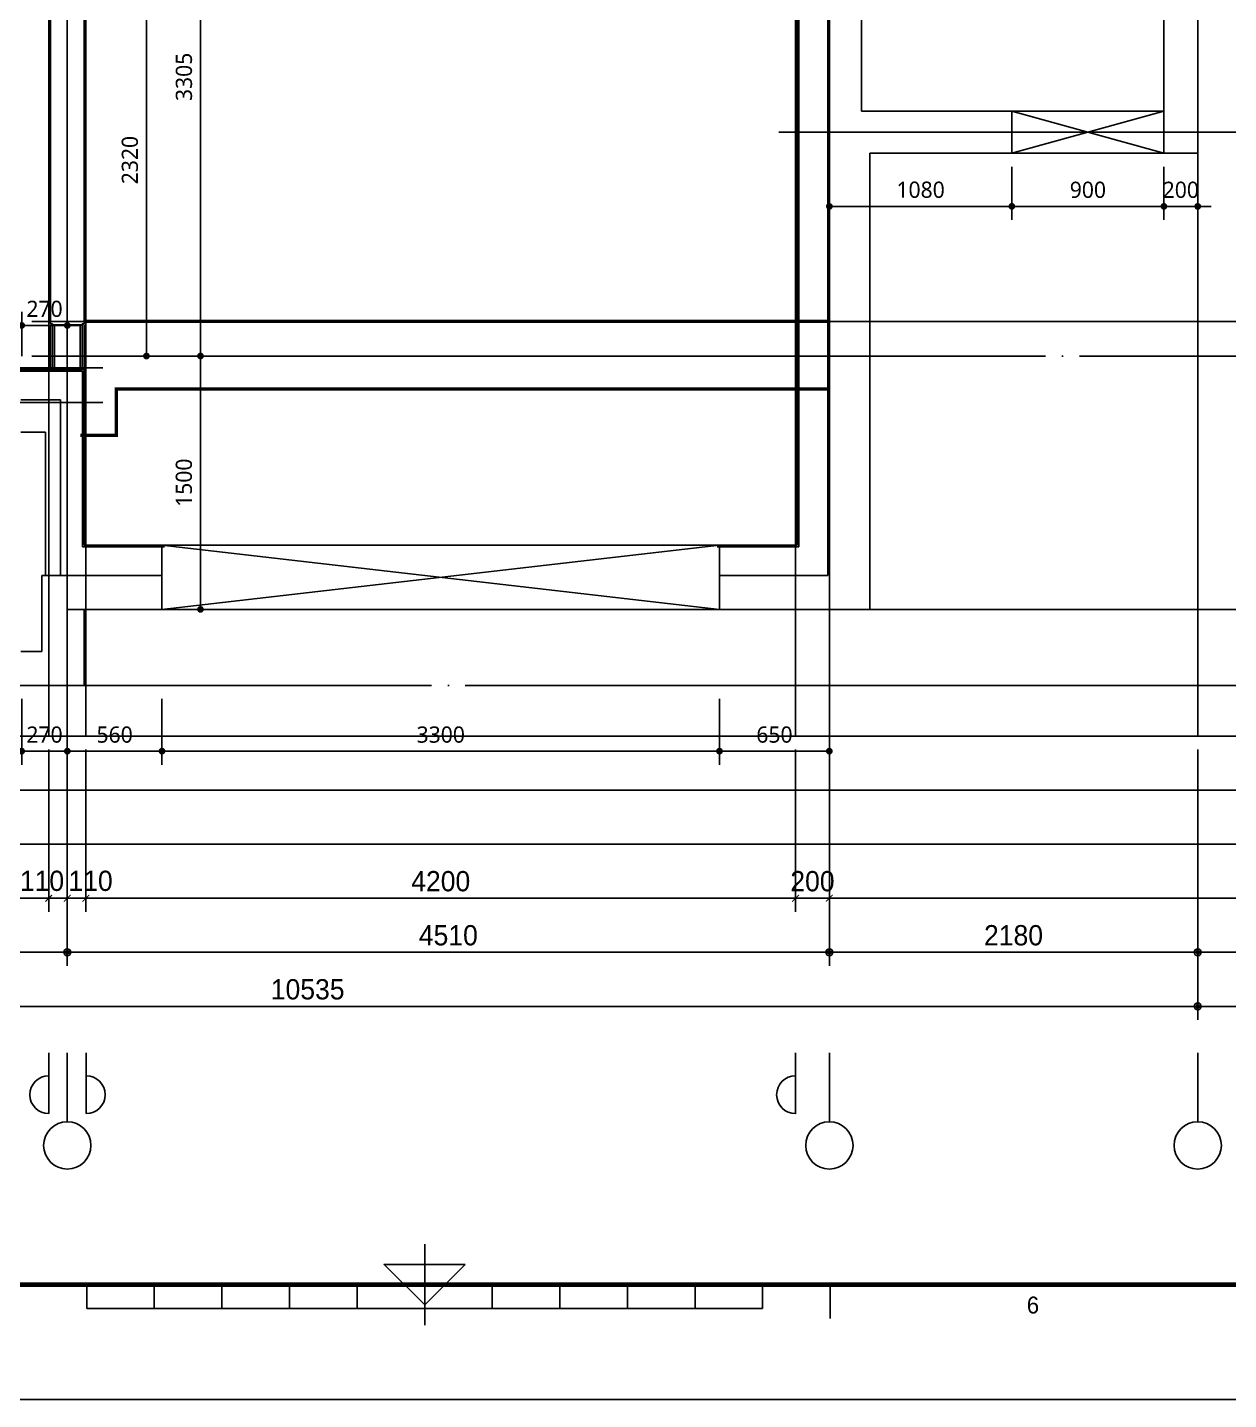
# Model space of a CAD drawing. Header units: millimetres. Extents: x 0 to 92204, y -190080 to 23760.
# Drawn here: x 64643 to 71751, y -23760 to -15637 of the extents above; entities that cross this region are included whole.
import ezdxf
from ezdxf.enums import TextEntityAlignment as Align
from ezdxf.xclip import XClip

# ---------------------------------------------------------------- set-up
doc = ezdxf.new("R2010")
doc.units = ezdxf.units.MM
doc.header["$LTSCALE"] = 100
doc.header["$XCLIPFRAME"] = 0
for name, pattern in [('AUDIT_D_220706163347-0', [0]), ('CEN', [62, 60, -1, 0, -1]), ('HIDDEN', [9.525, 6.35, -3.175])]:
    doc.linetypes.add(name, pattern=pattern)
doc.layers.get('defpoints').update_dxf_attribs({"color": 139})
for name, color, linetype in [('A-치수', 7, 'AUDIT_D_220706163347-0'), ('AA-BORD-FORM', 7, 'Continuous'), ('AA-BORD-TEXT', 3, 'Continuous'), ('AA-XXXX-DIMS', 7, 'Continuous'), ('CEN_CON', 1, 'CEN'), ('CEN_WALL', 12, 'CEN'), ('CONC', 2, 'Continuous'), ('DIM', 7, 'AUDIT_D_220706163347-0'), ('ELE3_CON', 7, 'Continuous'), ('MC', 135, 'Continuous'), ('WAL', 3, 'Continuous'), ('WAL_DRY', 7, 'Continuous'), ('창호-open', 4, 'Continuous'), ('확장', 8, 'HIDDEN')]:
    doc.layers.add(name, color=color, linetype=linetype)
doc.layers.add('Defpoint', color=135, linetype='Continuous', plot=False)
doc.styles.add('HAUD01', font='Dotum.ttf')
doc.styles.add('맑은 고딕', font='malgun.ttf')
doc.styles.add('맑은고딕', font='malgun.ttf', dxfattribs={"width": 0.9})
doc.dimstyles.new('DIM_40', dxfattribs={"dimscale": 40, "dimtxt": 3, "dimasz": 1, "dimexe": 2, "dimexo": 2, "dimgap": 1, "dimtad": 1, "dimdec": 0, "dimzin": 0, "dimdsep": 46, "dimtxsty": '맑은고딕', "dimblk1": 'DIMDOT', "dimblk2": 'DIMDOT', "dimsah": 1, "dimcen": 0.09, "dimdle": 2, "dimclrd": 7, "dimclre": 7, "dimclrt": 3, "dimadec": 0, "dimazin": 0, "dimtfac": 1, "dimtdec": 0, "dimtix": 1, "dimtmove": 2, "dimatfit": 3, "dimldrblk": 'DIMDOT', "dimfxl": 2, "dimtolj": 1, "dimtzin": 0, "dimarcsym": 0})
doc.dimstyles.new('MCDIM_40', dxfattribs={"dimscale": 40, "dimtxt": 3, "dimasz": 1, "dimexe": 2, "dimexo": 2, "dimgap": 1, "dimtad": 1, "dimdec": 0, "dimzin": 0, "dimdsep": 46, "dimtxsty": '맑은고딕', "dimblk1": 'ARCHTICK', "dimblk2": 'ARCHTICK', "dimsah": 1, "dimcen": 0.09, "dimdle": 2, "dimclrd": 7, "dimclre": 7, "dimclrt": 3, "dimadec": 0, "dimazin": 0, "dimtfac": 1, "dimtdec": 0, "dimtix": 1, "dimtmove": 2, "dimatfit": 3, "dimldrblk": 'ARCHTICK', "dimfxl": 1, "dimtolj": 1, "dimtzin": 0, "dimarcsym": 0})
doc.dimstyles.new('NDIM40-in', dxfattribs={"dimscale": 40, "dimtxt": 2.4, "dimasz": 1, "dimexe": 2, "dimexo": 2, "dimgap": 1.2, "dimtad": 1, "dimdec": 0, "dimrnd": 0.25, "dimzin": 0, "dimdsep": 46, "dimtxsty": '맑은 고딕', "dimblk": 'DOT', "dimcen": 5, "dimclrd": 256, "dimclre": 256, "dimclrt": 3, "dimadec": 0, "dimazin": 0, "dimtfac": 1, "dimtdec": 0, "dimtix": 1, "dimtmove": 2, "dimatfit": 1, "dimldrblk": 'DIMDOT', "dimfxl": 0, "dimtolj": 1, "dimtzin": 0, "dimarcsym": 0})

# ---------------------------------------------------------------- blocks, each defined once
blk = doc.blocks.new('WIN_900_단창2')
at = {"layer": 'Defpoint'}
for p, q in [((-15, 120), (-15, 0)), ((885, 120), (885, 0))]:
    blk.add_line(p, q, dxfattribs=at)
blk = doc.blocks.new('U-76B(확장)', base_point=(4647231.1, 20750.4))
at = {"layer": 'CEN_CON'}
for p, q in [((0, 10535), (0, -300)), ((-300, 6690), (8055, 6690)), ((450, -300), (450, 6690)), ((3275, 2480), (3275, -300)), ((-300, 2180), (6540, 2180)), ((15255, 0), (-300, 0))]:
    blk.add_line(p, q, dxfattribs=at)
at = {"layer": 'CEN_WALL'}
for p, q in [((1675, 8625), (1675, 6480)), ((1950, 6900), (1950, -300))]:
    blk.add_line(p, q, dxfattribs=at)
at = {"layer": 'CONC'}
for p, q in [((0, 6965), (0, 6590)), ((200, 6965), (200, 6840)), ((650, 6840), (200, 6840)), ((650, 6840), (650, 6130)), ((2140, 6777), (2135, 6777)), ((2135, 6777), (2135, 6603)), ((2140, 6790), (4240, 6790)), ((2140, 6790), (2140, 6777)), ((450, 6590), (0, 6590)), ((450, 6590), (450, 6130)), ((2140, 6603), (2135, 6603)), ((2140, 6603), (2140, 6590)), ((2140, 6590), (4240, 6590)), ((650, 6130), (450, 6130)), ((450, 2830), (450, 1940)), ((650, 2830), (450, 2830)), ((650, 2830), (650, 2190)), ((6260, 2190), (650, 2190)), ((3400, 1990), (3400, 1100)), ((3400, 1990), (6260, 1990)), ((3150, 1940), (450, 1940)), ((3150, 1940), (3150, 1100)), ((3400, 1100), (3150, 1100)), ((3150, 200), (3150, 0)), ((6800, 200), (3150, 200)), ((6800, 0), (3150, 0))]:
    blk.add_line(p, q, dxfattribs=at)
at = {"layer": 'ELE3_CON'}
for p, q in [((450, 2830), (450, 6130)), ((3150, 200), (3150, 1100))]:
    blk.add_line(p, q, dxfattribs=at)
at = {"layer": 'MC'}
for p, q in [((1880, 10535), (1880, 6480)), ((2155, 6900), (2155, -300)), ((-300, 6800), (5430, 6800)), ((-300, 6580), (8055, 6580)), ((-300, 2380), (6530, 2380))]:
    blk.add_line(p, q, dxfattribs=at)
at = {"layer": 'WAL'}
for p, q in [((1500, 6965), (1500, 6820)), ((1690, 6965), (1690, 6730)), ((1500, 6820), (650, 6820)), ((650, 6820), (650, 6730)), ((1690, 6730), (650, 6730))]:
    blk.add_line(p, q, dxfattribs=at)
at = {"layer": 'WAL_DRY'}
for p, q in [((1860, 6980), (1860, 6600)), ((1870, 6980), (1870, 6590)), ((1870, 6790), (2135, 6790)), ((1870, 6777.5), (2135, 6777.5)), ((1870, 6765), (2135, 6765)), ((820, 6600), (820, 6115)), ((1860, 6600), (820, 6600)), ((1870, 6590), (830, 6590)), ((830, 6590), (830, 6115)), ((1870, 6615), (2135, 6615)), ((1870, 6602.5), (2135, 6602.5)), ((1870, 6590), (2135, 6590)), ((820, 2845), (820, 2360)), ((830, 2845), (830, 2370)), ((820, 2360), (6390, 2360)), ((830, 2370), (6400, 2370))]:
    blk.add_line(p, q, dxfattribs=at)
at = {"layer": '확장', "ltscale": 0.5, "const_width": 20, "flags": 128}
for points in [[(1755, 2190), (1755, 6400), (1480, 6400), (1480, 6613.8)], [(2155, 2190), (2155, 6590)]]:
    blk.add_lwpolyline(points, dxfattribs=at)
at = {"rotation": 270}
blk.add_blockref('WIN_900_단창2', (3280, 1085), dxfattribs=at)
blk = doc.blocks.new('DIMDOT')
at = {"layer": 'AA-XXXX-DIMS'}
for p, q in [((-1.5, 0), (1.5, 0)), ((0, -1.5), (0, 1.5))]:
    blk.add_line(p, q, dxfattribs=at)
for radius in [0.5, 0.25]:
    blk.add_circle((0, 0), radius, dxfattribs=at)
blk = doc.blocks.new('*D3046')
at = {"layer": 'defpoints', "color": 0, "transparency": 16777216}
for p in [(10880, -43592.1), (21415, -43592.1), (21415, -45192.1)]:
    blk.add_point(p, dxfattribs=at)
at = {"layer": 'DIM', "color": 7, "lineweight": -2, "transparency": 16777216}
for p, q in [((10880, -43672.1), (10880, -45272.1)), ((21415, -43672.1), (21415, -45272.1)), ((10920, -45192.1), (21375, -45192.1))]:
    blk.add_line(p, q, dxfattribs=at)
at = {"layer": 'DIM', "color": 7, "lineweight": -2, "transparency": 16777216, "xscale": 40, "yscale": 40, "zscale": 40, "rotation": 180}
blk.add_blockref('DIMDOT', (10880, -45192.1), dxfattribs=at)
at = {"layer": 'DIM', "color": 7, "lineweight": -2, "transparency": 16777216, "xscale": 40, "yscale": 40, "zscale": 40}
blk.add_blockref('DIMDOT', (21415, -45192.1), dxfattribs=at)
at = {"layer": 'DIM', "color": 3, "transparency": 16777216, "insert": (16147.5, -45092), "char_height": 120, "attachment_point": 5, "style": 'HAUD01'}
blk.add_mtext('\\A1;10535', dxfattribs=at)
blk = doc.blocks.new('*D3047')
at = {"layer": 'defpoints', "color": 0, "transparency": 16777216}
for p in [(10880, -43592.1), (14725, -43592.1), (14725, -44872.1)]:
    blk.add_point(p, dxfattribs=at)
at = {"layer": 'DIM', "color": 7, "lineweight": -2, "transparency": 16777216}
for p, q in [((10880, -43672.1), (10880, -44952.1)), ((14725, -43672.1), (14725, -44952.1)), ((10920, -44872.1), (14685, -44872.1))]:
    blk.add_line(p, q, dxfattribs=at)
at = {"layer": 'DIM', "color": 7, "lineweight": -2, "transparency": 16777216, "xscale": 40, "yscale": 40, "zscale": 40, "rotation": 180}
blk.add_blockref('DIMDOT', (10880, -44872.1), dxfattribs=at)
at = {"layer": 'DIM', "color": 7, "lineweight": -2, "transparency": 16777216, "xscale": 40, "yscale": 40, "zscale": 40}
blk.add_blockref('DIMDOT', (14725, -44872.1), dxfattribs=at)
at = {"layer": 'DIM', "color": 3, "transparency": 16777216, "insert": (12802.5, -44772), "char_height": 120, "attachment_point": 5, "style": 'HAUD01'}
blk.add_mtext('\\A1;3845', dxfattribs=at)
blk = doc.blocks.new('*D3048')
at = {"layer": 'defpoints', "color": 0, "transparency": 16777216}
for p in [(14725, -43592.1), (19235, -43592.1), (19235, -44872.1)]:
    blk.add_point(p, dxfattribs=at)
at = {"layer": 'DIM', "color": 7, "lineweight": -2, "transparency": 16777216}
for p, q in [((14725, -43672.1), (14725, -44952.1)), ((19235, -43672.1), (19235, -44952.1)), ((14765, -44872.1), (19195, -44872.1))]:
    blk.add_line(p, q, dxfattribs=at)
at = {"layer": 'DIM', "color": 7, "lineweight": -2, "transparency": 16777216, "xscale": 40, "yscale": 40, "zscale": 40, "rotation": 180}
blk.add_blockref('DIMDOT', (14725, -44872.1), dxfattribs=at)
at = {"layer": 'DIM', "color": 7, "lineweight": -2, "transparency": 16777216, "xscale": 40, "yscale": 40, "zscale": 40}
blk.add_blockref('DIMDOT', (19235, -44872.1), dxfattribs=at)
at = {"layer": 'DIM', "color": 3, "transparency": 16777216, "insert": (16980, -44772), "char_height": 120, "attachment_point": 5, "style": 'HAUD01'}
blk.add_mtext('\\A1;4510', dxfattribs=at)
blk = doc.blocks.new('*D3049')
at = {"layer": 'defpoints', "color": 0, "transparency": 16777216}
for p in [(19235, -43592.1), (21415, -43592.1), (21415, -44872.1)]:
    blk.add_point(p, dxfattribs=at)
at = {"layer": 'DIM', "color": 7, "lineweight": -2, "transparency": 16777216}
for p, q in [((19235, -43672.1), (19235, -44952.1)), ((21415, -43672.1), (21415, -44952.1)), ((19275, -44872.1), (21375, -44872.1))]:
    blk.add_line(p, q, dxfattribs=at)
at = {"layer": 'DIM', "color": 7, "lineweight": -2, "transparency": 16777216, "xscale": 40, "yscale": 40, "zscale": 40, "rotation": 180}
blk.add_blockref('DIMDOT', (19235, -44872.1), dxfattribs=at)
at = {"layer": 'DIM', "color": 7, "lineweight": -2, "transparency": 16777216, "xscale": 40, "yscale": 40, "zscale": 40}
blk.add_blockref('DIMDOT', (21415, -44872.1), dxfattribs=at)
at = {"layer": 'DIM', "color": 3, "transparency": 16777216, "insert": (20325, -44772), "char_height": 120, "attachment_point": 5, "style": 'HAUD01'}
blk.add_mtext('\\A1;2180', dxfattribs=at)
blk = doc.blocks.new('_ArchTick')
at = {"color": 0, "linetype": 'ByBlock', "const_width": 0.15}
blk.add_lwpolyline([(-0.5, -0.5), (0.5, 0.5)], dxfattribs=at)
blk = doc.blocks.new('*D3051')
at = {"layer": 'defpoints', "color": 0, "transparency": 16777216}
for p in [(11015, -43592.1), (14615, -43592.1), (14615, -44552.1)]:
    blk.add_point(p, dxfattribs=at)
at = {"layer": 'DIM', "color": 7, "lineweight": -2, "transparency": 16777216}
for p, q in [((11015, -43672.1), (11015, -44632.1)), ((14615, -43672.1), (14615, -44632.1)), ((10935, -44552.1), (14695, -44552.1))]:
    blk.add_line(p, q, dxfattribs=at)
at = {"layer": 'DIM', "color": 7, "lineweight": -2, "transparency": 16777216, "xscale": 40, "yscale": 40, "zscale": 40, "rotation": 180}
blk.add_blockref('_ArchTick', (11015, -44552.1), dxfattribs=at)
at = {"layer": 'DIM', "color": 7, "lineweight": -2, "transparency": 16777216, "xscale": 40, "yscale": 40, "zscale": 40}
blk.add_blockref('_ArchTick', (14615, -44552.1), dxfattribs=at)
at = {"layer": 'DIM', "color": 3, "transparency": 16777216, "insert": (12815, -44452), "char_height": 120, "attachment_point": 5, "style": 'HAUD01'}
blk.add_mtext('\\A1;3600', dxfattribs=at)
blk = doc.blocks.new('*D3052')
at = {"layer": 'defpoints', "color": 0, "transparency": 16777216}
for p in [(14615, -43592.1), (14725, -43592.1), (14725, -44552.1)]:
    blk.add_point(p, dxfattribs=at)
at = {"layer": 'DIM', "color": 7, "lineweight": -2, "transparency": 16777216}
for p, q in [((14615, -43672.1), (14615, -44632.1)), ((14725, -43672.1), (14725, -44632.1)), ((14535, -44552.1), (14805, -44552.1))]:
    blk.add_line(p, q, dxfattribs=at)
at = {"layer": 'DIM', "color": 7, "lineweight": -2, "transparency": 16777216, "xscale": 40, "yscale": 40, "zscale": 40, "rotation": 180}
blk.add_blockref('_ArchTick', (14615, -44552.1), dxfattribs=at)
at = {"layer": 'DIM', "color": 7, "lineweight": -2, "transparency": 16777216, "xscale": 40, "yscale": 40, "zscale": 40}
blk.add_blockref('_ArchTick', (14725, -44552.1), dxfattribs=at)
at = {"layer": 'DIM', "color": 3, "transparency": 16777216, "insert": (14575.2, -44449.8), "char_height": 120, "attachment_point": 5, "style": 'HAUD01'}
blk.add_mtext('\\A1;110', dxfattribs=at)
blk = doc.blocks.new('*D3053')
at = {"layer": 'defpoints', "color": 0, "transparency": 16777216}
for p in [(14725, -43592.1), (14835, -43592.1), (14835, -44552.1)]:
    blk.add_point(p, dxfattribs=at)
at = {"layer": 'DIM', "color": 7, "lineweight": -2, "transparency": 16777216}
for p, q in [((14725, -43672.1), (14725, -44632.1)), ((14835, -43672.1), (14835, -44632.1)), ((14645, -44552.1), (14915, -44552.1))]:
    blk.add_line(p, q, dxfattribs=at)
at = {"layer": 'DIM', "color": 7, "lineweight": -2, "transparency": 16777216, "xscale": 40, "yscale": 40, "zscale": 40, "rotation": 180}
blk.add_blockref('_ArchTick', (14725, -44552.1), dxfattribs=at)
at = {"layer": 'DIM', "color": 7, "lineweight": -2, "transparency": 16777216, "xscale": 40, "yscale": 40, "zscale": 40}
blk.add_blockref('_ArchTick', (14835, -44552.1), dxfattribs=at)
at = {"layer": 'DIM', "color": 3, "transparency": 16777216, "insert": (14862.7, -44449.8), "char_height": 120, "attachment_point": 5, "style": 'HAUD01'}
blk.add_mtext('\\A1;110', dxfattribs=at)
blk = doc.blocks.new('*D3054')
at = {"layer": 'defpoints', "color": 0, "transparency": 16777216}
for p in [(14835, -43592.1), (19035, -43592.1), (19035, -44552.1)]:
    blk.add_point(p, dxfattribs=at)
at = {"layer": 'DIM', "color": 7, "lineweight": -2, "transparency": 16777216}
for p, q in [((14835, -43672.1), (14835, -44632.1)), ((19035, -43672.1), (19035, -44632.1)), ((14755, -44552.1), (19115, -44552.1))]:
    blk.add_line(p, q, dxfattribs=at)
at = {"layer": 'DIM', "color": 7, "lineweight": -2, "transparency": 16777216, "xscale": 40, "yscale": 40, "zscale": 40, "rotation": 180}
blk.add_blockref('_ArchTick', (14835, -44552.1), dxfattribs=at)
at = {"layer": 'DIM', "color": 7, "lineweight": -2, "transparency": 16777216, "xscale": 40, "yscale": 40, "zscale": 40}
blk.add_blockref('_ArchTick', (19035, -44552.1), dxfattribs=at)
at = {"layer": 'DIM', "color": 3, "transparency": 16777216, "insert": (16935, -44452), "char_height": 120, "attachment_point": 5, "style": 'HAUD01'}
blk.add_mtext('\\A1;4200', dxfattribs=at)
blk = doc.blocks.new('*D3055')
at = {"layer": 'defpoints', "color": 0, "transparency": 16777216}
for p in [(19035, -43592.1), (19235, -43592.1), (19235, -44552.1)]:
    blk.add_point(p, dxfattribs=at)
at = {"layer": 'DIM', "color": 7, "lineweight": -2, "transparency": 16777216}
for p, q in [((19035, -43672.1), (19035, -44632.1)), ((19235, -43672.1), (19235, -44632.1)), ((19035, -44552.1), (18995, -44552.1)), ((19035, -44552.1), (19235, -44552.1)), ((19235, -44552.1), (19275, -44552.1))]:
    blk.add_line(p, q, dxfattribs=at)
at = {"layer": 'DIM', "color": 7, "lineweight": -2, "transparency": 16777216, "xscale": 40, "yscale": 40, "zscale": 40}
blk.add_blockref('_ArchTick', (19035, -44552.1), dxfattribs=at)
at = {"layer": 'DIM', "color": 7, "lineweight": -2, "transparency": 16777216, "xscale": 40, "yscale": 40, "zscale": 40, "rotation": 180}
blk.add_blockref('_ArchTick', (19235, -44552.1), dxfattribs=at)
at = {"layer": 'DIM', "color": 3, "transparency": 16777216, "insert": (19135, -44452), "char_height": 120, "attachment_point": 5, "style": 'HAUD01'}
blk.add_mtext('\\A1;200', dxfattribs=at)
blk = doc.blocks.new('중심')
at = {"layer": 'DIM'}
blk.add_line((-350, 0), (0, 0), dxfattribs=at)
blk.add_circle((-470, 0), 120, dxfattribs=at)
blk = doc.blocks.new('XR-FORM 청주월명')
at = {"layer": 'AA-BORD-FORM', "color": 2}
for p, q in [((421, 23), (421, 11)), ((371, 17), (371, 13.5)), ((381, 17), (381, 13.5)), ((391, 17), (391, 13.5)), ((401, 17), (401, 13.5)), ((411, 17), (411, 13.5)), ((431, 17), (431, 13.5)), ((441, 17), (441, 13.5)), ((451, 17), (451, 13.5)), ((461, 17), (461, 13.5)), ((471, 17), (471, 13.5)), ((481, 17), (481, 12)), ((371, 13.5), (471, 13.5))]:
    blk.add_line(p, q, dxfattribs=at)
at = {"layer": 'AA-BORD-FORM', "color": 1}
blk.add_lwpolyline([(0, 0), (841, 0), (841, 594), (0, 594)], close=True, dxfattribs=at)
at = {"layer": 'AA-BORD-FORM', "color": 2, "const_width": 0.682}
blk.add_lwpolyline([(21, 17), (21, 577), (821, 577), (821, 17)], close=True, dxfattribs=at)
at = {"layer": 'AA-BORD-FORM', "color": 2}
blk.add_lwpolyline([(427, 20), (421, 14), (415, 20)], close=True, dxfattribs=at)
at = {"layer": 'AA-BORD-TEXT', "color": 7, "style": 'HAUD01'}
blk.add_text('6', height=2.5, dxfattribs=at).set_placement((511, 13.99), align=Align.MIDDLE_CENTER)
blk = doc.blocks.new('_Dot')
at = {"color": 0, "linetype": 'ByBlock', "lineweight": -2}
blk.add_line((-0.5, 0), (-1, 0), dxfattribs=at)
at = {"color": 0, "linetype": 'ByBlock', "const_width": 0.5}
blk.add_lwpolyline([(-0.25, 0, 1), (0.25, 0, 1)], format="xyb", close=True, dxfattribs=at)
blk = doc.blocks.new('*D336')
at = {"layer": 'defpoints', "color": 0, "transparency": 16777216}
for p in [(64609, -19532.1), (64879, -19532.1), (64879, -19921.4)]:
    blk.add_point(p, dxfattribs=at)
at = {"layer": 'DIM', "lineweight": -2, "transparency": 16777216}
for p, q in [((64609, -19612.1), (64609, -20001.4)), ((64879, -19612.1), (64879, -20001.4)), ((64569, -19921.4), (64529, -19921.4)), ((64609, -19921.4), (64879, -19921.4)), ((64919, -19921.4), (64959, -19921.4))]:
    blk.add_line(p, q, dxfattribs=at)
at = {"layer": 'DIM', "lineweight": -2, "transparency": 16777216, "xscale": 40, "yscale": 40, "zscale": 40}
for p, rotation in [((64609, -19921.4), 1.103117597267556e-11), ((64879, -19921.4), 180.000000000011)]:
    blk.add_blockref('_Dot', p, dxfattribs=dict(at, rotation=rotation))
at = {"layer": 'DIM', "color": 3, "transparency": 16777216, "insert": (64744, -19823.8), "char_height": 96, "attachment_point": 5, "style": '맑은 고딕'}
blk.add_mtext('\\A1;270', dxfattribs=at)
blk = doc.blocks.new('*D337')
at = {"layer": 'defpoints', "color": 0, "transparency": 16777216}
for p in [(64879, -19532.1), (65439, -19532.1), (65439, -19921.4)]:
    blk.add_point(p, dxfattribs=at)
at = {"layer": 'DIM', "lineweight": -2, "transparency": 16777216}
for p, q in [((64879, -19612.1), (64879, -20001.4)), ((65439, -19612.1), (65439, -20001.4)), ((64919, -19921.4), (65399, -19921.4))]:
    blk.add_line(p, q, dxfattribs=at)
at = {"layer": 'DIM', "lineweight": -2, "transparency": 16777216, "xscale": 40, "yscale": 40, "zscale": 40}
for p, rotation in [((64879, -19921.4), 180.000000000011), ((65439, -19921.4), 1.104288585404133e-11)]:
    blk.add_blockref('_Dot', p, dxfattribs=dict(at, rotation=rotation))
at = {"layer": 'DIM', "color": 3, "transparency": 16777216, "insert": (65159, -19823.8), "char_height": 96, "attachment_point": 5, "style": '맑은 고딕'}
blk.add_mtext('\\A1;560', dxfattribs=at)
blk = doc.blocks.new('*D338')
at = {"layer": 'defpoints', "color": 0, "transparency": 16777216}
for p in [(65439, -19532.1), (68739, -19532.1), (68739, -19921.4)]:
    blk.add_point(p, dxfattribs=at)
at = {"layer": 'DIM', "lineweight": -2, "transparency": 16777216}
for p, q in [((65439, -19612.1), (65439, -20001.4)), ((68739, -19612.1), (68739, -20001.4)), ((65479, -19921.4), (68699, -19921.4))]:
    blk.add_line(p, q, dxfattribs=at)
at = {"layer": 'DIM', "lineweight": -2, "transparency": 16777216, "xscale": 40, "yscale": 40, "zscale": 40}
for p, rotation in [((65439, -19921.4), 180.000000000011), ((68739, -19921.4), 1.104288585404133e-11)]:
    blk.add_blockref('_Dot', p, dxfattribs=dict(at, rotation=rotation))
at = {"layer": 'DIM', "color": 3, "transparency": 16777216, "insert": (67089, -19823.8), "char_height": 96, "attachment_point": 5, "style": '맑은 고딕'}
blk.add_mtext('\\A1;3300', dxfattribs=at)
blk = doc.blocks.new('*D339')
at = {"layer": 'defpoints', "color": 0, "transparency": 16777216}
for p in [(68739, -19532.1), (69389, -19532.1), (69389, -19921.4)]:
    blk.add_point(p, dxfattribs=at)
at = {"layer": 'DIM', "lineweight": -2, "transparency": 16777216}
for p, q in [((68739, -19612.1), (68739, -20001.4)), ((69389, -19612.1), (69389, -20001.4)), ((68779, -19921.4), (69349, -19921.4))]:
    blk.add_line(p, q, dxfattribs=at)
at = {"layer": 'DIM', "lineweight": -2, "transparency": 16777216, "xscale": 40, "yscale": 40, "zscale": 40}
for p, rotation in [((68739, -19921.4), 180.000000000011), ((69389, -19921.4), 1.104288585404133e-11)]:
    blk.add_blockref('_Dot', p, dxfattribs=dict(at, rotation=rotation))
at = {"layer": 'DIM', "color": 3, "transparency": 16777216, "insert": (69064, -19823.8), "char_height": 96, "attachment_point": 5, "style": '맑은 고딕'}
blk.add_mtext('\\A1;650', dxfattribs=at)
blk = doc.blocks.new('*D340')
at = {"layer": 'defpoints', "color": 0, "transparency": 16777216}
for p in [(71369, -16382.1), (71569, -16382.1), (71369, -16696.1)]:
    blk.add_point(p, dxfattribs=at)
at = {"layer": 'DIM', "lineweight": -2, "transparency": 16777216}
for p, q in [((71369, -16462.1), (71369, -16776.1)), ((71569, -16462.1), (71569, -16776.1)), ((71329, -16696.1), (71289, -16696.1)), ((71569, -16696.1), (71369, -16696.1)), ((71609, -16696.1), (71649, -16696.1))]:
    blk.add_line(p, q, dxfattribs=at)
at = {"layer": 'DIM', "lineweight": -2, "transparency": 16777216, "xscale": 40, "yscale": 40, "zscale": 40}
blk.add_blockref('_Dot', (71369, -16696.1), dxfattribs=at)
at = {"layer": 'DIM', "lineweight": -2, "transparency": 16777216, "xscale": 40, "yscale": 40, "zscale": 40, "rotation": 180}
blk.add_blockref('_Dot', (71569, -16696.1), dxfattribs=at)
at = {"layer": 'DIM', "color": 3, "transparency": 16777216, "insert": (71469, -16598.5), "char_height": 96, "attachment_point": 5, "style": '맑은 고딕'}
blk.add_mtext('\\A1;200', dxfattribs=at)
blk = doc.blocks.new('*D341')
at = {"layer": 'defpoints', "color": 0, "transparency": 16777216}
for p in [(70469, -16382.1), (71369, -16382.1), (70469, -16696.1)]:
    blk.add_point(p, dxfattribs=at)
at = {"layer": 'DIM', "lineweight": -2, "transparency": 16777216}
for p, q in [((70469, -16462.1), (70469, -16776.1)), ((71369, -16462.1), (71369, -16776.1)), ((71329, -16696.1), (70509, -16696.1))]:
    blk.add_line(p, q, dxfattribs=at)
at = {"layer": 'DIM', "lineweight": -2, "transparency": 16777216, "xscale": 40, "yscale": 40, "zscale": 40, "rotation": 180}
blk.add_blockref('_Dot', (70469, -16696.1), dxfattribs=at)
at = {"layer": 'DIM', "lineweight": -2, "transparency": 16777216, "xscale": 40, "yscale": 40, "zscale": 40}
blk.add_blockref('_Dot', (71369, -16696.1), dxfattribs=at)
at = {"layer": 'DIM', "color": 3, "transparency": 16777216, "insert": (70919, -16598.5), "char_height": 96, "attachment_point": 5, "style": '맑은 고딕'}
blk.add_mtext('\\A1;900', dxfattribs=at)
blk = doc.blocks.new('*D342')
at = {"layer": 'defpoints', "color": 0, "transparency": 16777216}
for p in [(69389, -16382.1), (70469, -16382.1), (69389, -16696.1)]:
    blk.add_point(p, dxfattribs=at)
at = {"layer": 'DIM', "lineweight": -2, "transparency": 16777216}
for p, q in [((69389, -16462.1), (69389, -16776.1)), ((70469, -16462.1), (70469, -16776.1)), ((70429, -16696.1), (69429, -16696.1))]:
    blk.add_line(p, q, dxfattribs=at)
at = {"layer": 'DIM', "lineweight": -2, "transparency": 16777216, "xscale": 40, "yscale": 40, "zscale": 40, "rotation": 180}
blk.add_blockref('_Dot', (69389, -16696.1), dxfattribs=at)
at = {"layer": 'DIM', "lineweight": -2, "transparency": 16777216, "xscale": 40, "yscale": 40, "zscale": 40}
blk.add_blockref('_Dot', (70469, -16696.1), dxfattribs=at)
at = {"layer": 'DIM', "color": 3, "transparency": 16777216, "insert": (69929, -16598.2), "char_height": 96, "attachment_point": 5, "style": '맑은 고딕'}
blk.add_mtext('\\A1;1080', dxfattribs=at)
blk = doc.blocks.new('*D343')
at = {"layer": 'defpoints', "color": 0, "transparency": 16777216}
for p in [(71569, -14567.1), (72033.5, -14567.1), (71569, -16257.1)]:
    blk.add_point(p, dxfattribs=at)
at = {"layer": 'DIM', "lineweight": -2, "transparency": 16777216}
for p, q in [((71649, -14567.1), (72113.5, -14567.1)), ((72033.5, -16217.1), (72033.5, -14607.1)), ((71649, -16257.1), (72113.5, -16257.1))]:
    blk.add_line(p, q, dxfattribs=at)
at = {"layer": 'DIM', "lineweight": -2, "transparency": 16777216, "xscale": 40, "yscale": 40, "zscale": 40}
for p, rotation in [((72033.5, -14567.1), 90), ((72033.5, -16257.1), 270)]:
    blk.add_blockref('_Dot', p, dxfattribs=dict(at, rotation=rotation))
at = {"layer": 'DIM', "color": 3, "transparency": 16777216, "insert": (71935.6, -15412.1), "char_height": 96, "attachment_point": 5, "rotation": 90, "style": '맑은 고딕'}
blk.add_mtext('\\A1;1690', dxfattribs=at)
blk = doc.blocks.new('*D329')
at = {"layer": 'defpoints', "color": 0, "transparency": 16777216}
for p in [(64609, -17401), (64609, -17662.1), (64879, -17662.1)]:
    blk.add_point(p, dxfattribs=at)
at = {"layer": 'DIM', "lineweight": -2, "transparency": 16777216}
for p, q in [((64609, -17582.1), (64609, -17321)), ((64879, -17582.1), (64879, -17321)), ((64569, -17401), (64529, -17401)), ((64879, -17401), (64609, -17401)), ((64919, -17401), (64959, -17401))]:
    blk.add_line(p, q, dxfattribs=at)
at = {"layer": 'DIM', "lineweight": -2, "transparency": 16777216, "xscale": 40, "yscale": 40, "zscale": 40}
blk.add_blockref('_Dot', (64609, -17401), dxfattribs=at)
at = {"layer": 'DIM', "lineweight": -2, "transparency": 16777216, "xscale": 40, "yscale": 40, "zscale": 40, "rotation": 180}
blk.add_blockref('_Dot', (64879, -17401), dxfattribs=at)
at = {"layer": 'DIM', "color": 3, "transparency": 16777216, "insert": (64744, -17303.4), "char_height": 96, "attachment_point": 5, "style": '맑은 고딕'}
blk.add_mtext('\\A1;270', dxfattribs=at)
blk = doc.blocks.new('*D371')
at = {"layer": 'defpoints', "color": 0, "transparency": 16777216}
for p in [(64989, -15262.1), (65347, -15262.1), (64989, -17582.1)]:
    blk.add_point(p, dxfattribs=at)
at = {"layer": 'DIM', "lineweight": -2, "transparency": 16777216}
for p, q in [((65069, -15262.1), (65427, -15262.1)), ((65347, -17542.1), (65347, -15302.1)), ((65069, -17582.1), (65427, -17582.1))]:
    blk.add_line(p, q, dxfattribs=at)
at = {"layer": 'DIM', "lineweight": -2, "transparency": 16777216, "xscale": 40, "yscale": 40, "zscale": 40}
for p, rotation in [((65347, -15262.1), 90), ((65347, -17582.1), 270)]:
    blk.add_blockref('_Dot', p, dxfattribs=dict(at, rotation=rotation))
at = {"layer": 'DIM', "color": 3, "transparency": 16777216, "insert": (65249.4, -16422.1), "char_height": 96, "attachment_point": 5, "rotation": 90, "style": '맑은 고딕'}
blk.add_mtext('\\A1;2320', dxfattribs=at)
blk = doc.blocks.new('*D385')
at = {"layer": 'defpoints', "color": 0, "transparency": 16777216}
for p in [(64989, -14277.1), (65667, -14277.1), (64989, -17582.1)]:
    blk.add_point(p, dxfattribs=at)
at = {"layer": 'DIM', "lineweight": -2, "transparency": 16777216}
for p, q in [((65069, -14277.1), (65747, -14277.1)), ((65667, -17542.1), (65667, -14317.1)), ((65069, -17582.1), (65747, -17582.1))]:
    blk.add_line(p, q, dxfattribs=at)
at = {"layer": 'DIM', "lineweight": -2, "transparency": 16777216, "xscale": 40, "yscale": 40, "zscale": 40}
for p, rotation in [((65667, -14277.1), 90), ((65667, -17582.1), 270)]:
    blk.add_blockref('_Dot', p, dxfattribs=dict(at, rotation=rotation))
at = {"layer": 'DIM', "color": 3, "transparency": 16777216, "insert": (65569.4, -15929.6), "char_height": 96, "attachment_point": 5, "rotation": 90, "style": '맑은 고딕'}
blk.add_mtext('\\A1;3305', dxfattribs=at)
blk = doc.blocks.new('*D411')
at = {"layer": 'defpoints', "color": 0, "transparency": 16777216}
for p in [(64989, -17582.1), (65667, -17582.1), (64989, -19082.1)]:
    blk.add_point(p, dxfattribs=at)
at = {"layer": 'DIM', "lineweight": -2, "transparency": 16777216}
for p, q in [((65069, -17582.1), (65747, -17582.1)), ((65667, -19042.1), (65667, -17622.1)), ((65069, -19082.1), (65747, -19082.1))]:
    blk.add_line(p, q, dxfattribs=at)
at = {"layer": 'DIM', "lineweight": -2, "transparency": 16777216, "xscale": 40, "yscale": 40, "zscale": 40}
for p, rotation in [((65667, -17582.1), 90), ((65667, -19082.1), 270)]:
    blk.add_blockref('_Dot', p, dxfattribs=dict(at, rotation=rotation))
at = {"layer": 'DIM', "color": 3, "transparency": 16777216, "insert": (65569.1, -18332.1), "char_height": 96, "attachment_point": 5, "rotation": 90, "style": '맑은 고딕'}
blk.add_mtext('\\A1;1500', dxfattribs=at)
blk = doc.blocks.new('DIM-1108')
at = {"layer": 'DIM'}
for points in [[(14615, -45603.2, 1), (14615, -45827.2), (14615, -45467.2)], [(14837.1, -45603.2, -1), (14837.1, -45827.2), (14837.1, -45467.2)], [(19035, -45603.2, 1), (19035, -45827.2), (19035, -45467.2)]]:
    blk.add_lwpolyline(points, format="xyb", dxfattribs=at)
at = {"layer": 'A-치수', "xscale": 1.166666666666675, "yscale": 1.166666666666675, "zscale": 1.166666666666675, "rotation": 90}
for p in [(14725, -45467.2), (19235, -45467.2), (21415, -45467.2)]:
    blk.add_blockref('중심', p, dxfattribs=at)
at = {"layer": 'DIM'}
for base, p1, p2, dimstyle, override, picture, middle in [((21415, -45192.1), (10880, -43592.1), (21415, -43592.1), 'DIM_40', {"dimscale": 40, "dimtxsty": 'HAUD01'}, '*D3046', (16147.5, -45092)), ((14725, -44872.1), (10880, -43592.1), (14725, -43592.1), 'DIM_40', {"dimscale": 40, "dimtxsty": 'HAUD01'}, '*D3047', (12802.5, -44772)), ((14615, -44552.1), (11015, -43592.1), (14615, -43592.1), 'MCDIM_40', {"dimtxsty": 'HAUD01'}, '*D3051', (12815, -44452)), ((19235, -44872.1), (14725, -43592.1), (19235, -43592.1), 'DIM_40', {"dimscale": 40, "dimtxsty": 'HAUD01'}, '*D3048', (16980, -44772)), ((19035, -44552.1), (14835, -43592.1), (19035, -43592.1), 'MCDIM_40', {"dimtxsty": 'HAUD01'}, '*D3054', (16935, -44452)), ((19235, -44552.1), (19035, -43592.1), (19235, -43592.1), 'MCDIM_40', {"dimtxsty": 'HAUD01'}, '*D3055', (19135, -44452)), ((21415, -44872.1), (19235, -43592.1), (21415, -43592.1), 'DIM_40', {"dimscale": 40, "dimtxsty": 'HAUD01'}, '*D3049', (20325, -44772))]:
    dim = blk.add_linear_dim(base=base, p1=p1, p2=p2, angle=180, dimstyle=dimstyle, override=override, dxfattribs=at)
    dim.commit()
    dim.dimension.update_dxf_attribs({"geometry": picture, "text_midpoint": middle})
for base, p1, p2, picture, middle in [((14725, -44552.1), (14615, -43592.1), (14725, -43592.1), '*D3052', (14575.2, -44449.8)), ((14835, -44552.1), (14725, -43592.1), (14835, -43592.1), '*D3053', (14862.7, -44449.8))]:
    dim = blk.add_linear_dim(base=base, p1=p1, p2=p2, angle=180, dimstyle='MCDIM_40', override={"dimtxsty": 'HAUD01'}, dxfattribs=at)
    dim.commit()
    dim.dimension.update_dxf_attribs({"geometry": picture, "text_midpoint": middle, "dimtype": 128})

msp = doc.modelspace()

# ---------------------------------------------------------------- linework, layer by layer
at = {"layer": 'defpoints'}
for points in [[(73469, -21432.1), (58028.8, -21432.1), (58028.8, -1905.5), (73469, -1905.5)], [(73149, -21112.1), (58348.8, -21112.1), (58348.8, -2225.5), (73149, -2225.5)], [(72829, -20792.1), (58668.8, -20792.1), (58668.8, -2545.5), (72829, -2545.5)], [(72509, -20472.1), (58988.8, -20472.1), (58988.8, -2865.5), (72509, -2865.5)], [(72189, -20152.1), (59308.8, -20152.1), (59308.8, -3185.5), (72189, -3185.5)], [(71869, -19832.1), (59628.8, -19832.1), (59628.8, -3505.5), (71869, -3505.5)]]:
    msp.add_lwpolyline(points, close=True, dxfattribs=at)
at = {"layer": '창호-open'}
for p, q in [((70469, -16382.1), (71369, -16132.1)), ((70469, -16132.1), (71369, -16382.1)), ((68739, -18702.1), (65439, -19082.1)), ((65439, -18702.1), (68739, -19082.1))]:
    msp.add_line(p, q, dxfattribs=at)
for points in [[(70469, -16382.1), (71369, -16382.1), (71369, -16132.1), (70469, -16132.1)], [(65439, -19082.1), (68739, -19082.1), (68739, -18702.1), (65439, -18702.1)]]:
    msp.add_lwpolyline(points, close=True, dxfattribs=at)

# ---------------------------------------------------------------- block references
msp.add_blockref('DIM-1108', (50153.9, 23760))
at = {"xscale": 40, "yscale": 40, "zscale": 40}
msp.add_blockref('XR-FORM 청주월명', (50153.9, -23760), dxfattribs=at)
ref = msp.add_blockref('U-76B(확장)', (50818.6, 4627699), dxfattribs=dict(rotation=90))
XClip(ref).set_block_clipping_path([(-300, -300), (16026.5922833934, 11940.1364734633)])

# ---------------------------------------------------------------- dimensions: what is measured, and where the dimension line sits
at = {"layer": 'DIM'}
for base, p1, p2, angle, picture, middle in [((65667, -14277.1), (64989, -17582.1), (64989, -14277.1), 270, '*D385', (65569.4, -15929.6)), ((72033.5, -14567.1), (71569, -16257.1), (71569, -14567.1), 270, '*D343', (71935.6, -15412.1)), ((65347, -15262.1), (64989, -17582.1), (64989, -15262.1), 270, '*D371', (65249.4, -16422.1)), ((69389, -16696.1), (70469, -16382.1), (69389, -16382.1), 180, '*D342', (69929, -16598.2)), ((70469, -16696.1), (71369, -16382.1), (70469, -16382.1), 180, '*D341', (70919, -16598.5)), ((71369, -16696.1), (71569, -16382.1), (71369, -16382.1), 180, '*D340', (71469, -16598.5)), ((65667, -17582.1), (64989, -19082.1), (64989, -17582.1), 270, '*D411', (65569.1, -18332.1)), ((64879, -19921.4), (64609, -19532.1), (64879, -19532.1), 180, '*D336', (64744, -19823.8)), ((65439, -19921.4), (64879, -19532.1), (65439, -19532.1), 180, '*D337', (65159, -19823.8)), ((68739, -19921.4), (65439, -19532.1), (68739, -19532.1), 180, '*D338', (67089, -19823.8)), ((69389, -19921.4), (68739, -19532.1), (69389, -19532.1), 180, '*D339', (69064, -19823.8))]:
    dim = msp.add_linear_dim(base=base, p1=p1, p2=p2, angle=angle, dimstyle='NDIM40-in', override={"dimscale": 40}, dxfattribs=at)
    dim.commit()
    dim.dimension.update_dxf_attribs({"geometry": picture, "text_midpoint": middle})
dim = msp.add_linear_dim(base=(64609, -17401), p1=(64879, -17662.1), p2=(64609, -17662.1), dimstyle='NDIM40-in', override={"dimscale": 40}, dxfattribs=at)
dim.commit()
dim.dimension.update_dxf_attribs({"geometry": '*D329', "text_midpoint": (64744, -17303.4)})

doc.saveas('drawing.dxf')
